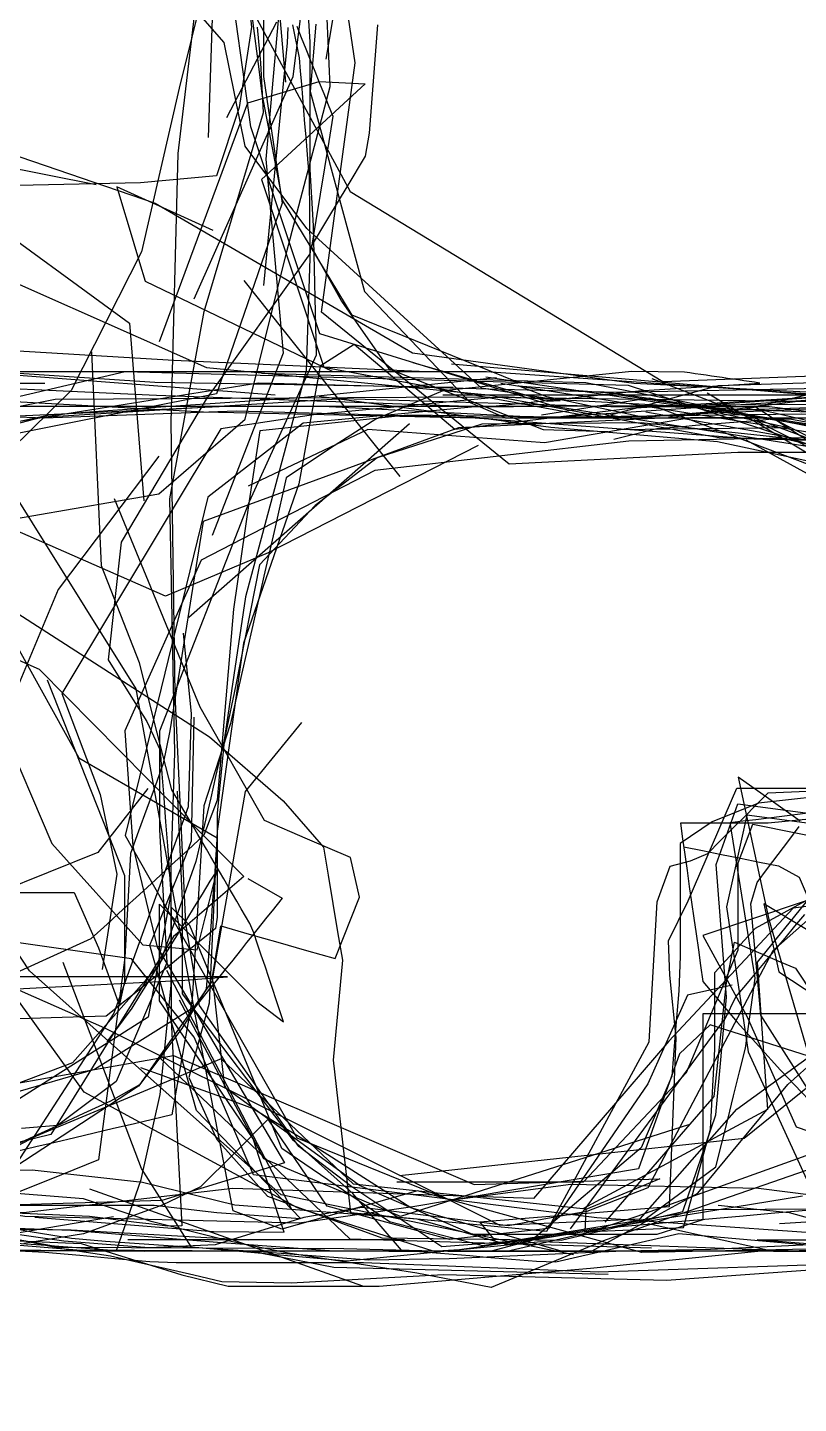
# Model space of a CAD drawing. Header units: metres. Extents: x 30 to 6769, y 117 to 5736.
# Drawn here: x 3273 to 3719, y 1744 to 2541 of the extents above; entities that cross this region are included whole.
import ezdxf

# ---------------------------------------------------------------- set-up
doc = ezdxf.new("R2010")
doc.units = ezdxf.units.M
doc.layers.add('FLOOR_0', color=1, linetype='Continuous')
doc.layers.add('FLOOR_1', color=2, linetype='Continuous')

msp = doc.modelspace()

# ---------------------------------------------------------------- linework, layer by layer
at = {"layer": 'FLOOR_0', "color": 5}
for points in [[(4145.6, 2343.77), (4122.28, 2388.98), (4097.62, 2380), (4072.96, 2371.03), (3858.05, 2318.99), (3732.52, 2332.18), (3614.09, 2329.78), (3406.39, 2335.19), (3208.21, 2303.55), (3049.4, 2230.22)], [(3693.43, 2314.12), (3788.65, 2266.03)]]:
    msp.add_lwpolyline(points, dxfattribs=at)
at = {"layer": 'FLOOR_0', "color": 7}
for points in [[(3244.53, 2355.32), (3357.33, 2348.61), (3503.87, 2341.9)], [(3155.76, 2330.6), (3374.53, 2318.49), (3532.08, 2315.06), (3693.56, 2302.85), (3862.63, 2299.33)], [(3783.01, 2289.25), (3577.83, 2321.77), (3359.92, 2321.77), (3206.43, 2321.77), (3087.1, 2244.62), (2957.56, 2189.14), (2782.75, 2165.01)], [(3164.84, 2285.07), (3280.81, 2315.52), (3455.37, 2326.35), (3610.72, 2321.77), (3702.56, 2321.77), (3781.72, 2311.61)]]:
    msp.add_lwpolyline(points, dxfattribs=at)
at = {"layer": 'FLOOR_0', "color": 6}
for points in [[(3441.57, 2327.59), (3575.83, 2309.68), (3672.46, 2301.37), (3770.92, 2280.36), (3825.03, 2265.44), (3863.48, 2257.75), (3978.58, 2262.38), (4098.76, 2354.26), (4121.95, 2349.62), (4145.13, 2344.98), (4200.71, 2341.9), (4252.23, 2338.76), (4291.92, 2332.55), (4361.67, 2288.99), (4420.67, 2262.64), (4544.63, 2172.93), (4667.85, 2152.31), (4769.77, 2139.47), (4804.27, 2132.57), (4851.56, 2127.18), (4918.53, 2172.83)], [(2724.61, 2102.47), (2852.41, 2080.21), (3034.2, 2025.91), (3183.39, 1987.13), (3182.44, 1990.52), (3176.62, 1994.89), (3170.8, 1999.26), (3164.98, 2003.62), (3159.16, 2007.99), (3153.34, 2012.36), (3147.52, 2016.73), (3141.69, 2021.1), (3135.87, 2025.46), (3061.82, 2130.44), (3068.49, 2280.86), (3329.23, 2341.9), (3620.76, 2333.99), (3795.22, 2276.79)], [(3255.88, 2341.85), (3346.37, 2335.81), (3519.18, 2332.83)], [(3642.91, 2321.77), (3792.38, 2315.98)], [(3697.88, 2319.75), (3780.04, 2300.93), (3822.9, 2279.58), (3862, 2249.16), (3905.94, 2213.59), (3954.09, 2173.44), (4020.03, 2113.51), (4087.67, 2064.26), (4114.86, 2055.19), (4142.05, 2046.12), (4169.24, 2037.05), (4271.79, 2020.54), (4304.73, 2026.54), (4337.67, 2032.53)]]:
    msp.add_lwpolyline(points, dxfattribs=at)
at = {"layer": 'FLOOR_0', "color": 3}
for points in [[(3518.29, 2346.38), (3724.21, 2328.61)], [(3546.86, 2335.19), (3762.36, 2300.94), (3823.44, 2268.66), (3867.53, 2237.78), (3935.04, 2174.93), (3945.73, 2119.68), (3912.7, 2072.2), (3853.47, 2069.32), (3825.21, 1933.83), (3833.21, 1852.35), (3838.63, 1799.55), (3838.63, 1763.81), (3836.12, 1720.03), (3826.02, 1595.49), (3829.89, 1587.74), (3833.76, 1580), (3837.64, 1572.25), (3841.51, 1564.5), (3845.38, 1556.76), (3849.25, 1549.01), (3929.92, 1537.86), (4021.02, 1587.81), (3959.71, 1687.85)], [(3777.05, 2323.75), (3525.86, 2327.01), (3288.66, 2325.77), (3160.77, 2300.45), (3031.18, 2274.35), (2874, 2231.21), (2879.23, 2215.51), (2884.46, 2199.81), (2889.69, 2184.11), (2894.93, 2168.41), (2909.72, 2139.56), (3051.78, 2033.98), (3146.61, 1959.53), (3136.51, 1960.31), (3126.41, 1961.09), (3116.31, 1961.87), (3106.21, 1962.64), (3096.11, 1963.42), (3086.01, 1964.2), (3075.91, 1964.97), (3065.81, 1965.75), (2951.51, 1966.46), (2842.22, 1981.93), (2711.72, 2024.79)], [(3228.95, 1982.09), (3296.4, 1985.64), (3363.86, 1989.2), (3388.45, 1990.97), (3370.2, 1990.97), (3351.94, 1990.97), (3333.68, 1990.97), (3315.42, 1990.97), (3297.16, 1990.97), (3278.9, 1990.97), (3260.65, 1990.97)]]:
    msp.add_lwpolyline(points, dxfattribs=at)
at = {"layer": 'FLOOR_0', "color": 2}
for points in [[(3187.35, 2341.63), (3331.42, 2341.9), (3538.58, 2341.9), (3748.6, 2327.51)], [(3387.84, 2321.77), (3221.43, 2314.04), (3038.42, 2260.21), (2852.89, 2197.65), (2702.49, 2185.81), (2577.25, 2176.17), (2440.89, 2174.5), (2327.45, 2186.08)], [(3615.63, 2328.48), (3772.47, 2304.31)], [(3635.9, 2321.89), (3817.5, 2253.2)], [(3693.8, 2321.95), (3751.14, 2285.14)], [(3630.88, 2318.65), (3727.15, 2301.57), (3791.17, 2279.95), (3843.38, 2202.23), (3838.1, 2187.43), (3832.82, 2172.64), (3827.53, 2157.84), (3822.25, 2143.04), (3816.97, 2128.25), (3811.8, 2111.73), (3811.8, 2013.95), (3806, 1967.24), (3793.05, 1999.63), (3821.73, 2061.46)], [(4031.42, 2308.35), (3868.89, 2288.91), (3668.71, 2319.28)]]:
    msp.add_lwpolyline(points, dxfattribs=at)
at = {"layer": 'FLOOR_0', "color": 1}
for points in [[(3239.55, 2341.9), (3416.09, 2328.48)], [(3634.35, 2337.92), (3708.75, 2309.29), (3897.11, 2239.51), (4109.95, 2151.46)], [(3666.41, 2329.53), (3842.8, 2223.66)], [(3688.89, 2302.26), (3813.08, 2234.06), (3908.21, 2198.37), (3997.24, 2200.8)]]:
    msp.add_lwpolyline(points, dxfattribs=at)
at = {"layer": 'FLOOR_0', "color": 4}
for points in [[(3408.19, 2340.96), (3596.23, 2335.55), (3786.02, 2298.53)], [(3703.32, 2315.35), (3835.82, 2248.26)]]:
    msp.add_lwpolyline(points, dxfattribs=at)
at = {"layer": 'FLOOR_1', "color": 5}
for points in [[(3103.62, 2505.31), (3103.21, 2632.34), (3120.11, 2679.74), (3198.78, 2681.53), (3325.77, 2677.39), (3396.43, 2662.89), (3404.08, 2643.77), (3411.72, 2624.64), (3419.37, 2605.51), (3419.25, 2561.08), (3410.73, 2465.12), (3420.71, 2352.56), (3379.7, 2246.93)], [(3495.88, 2347.1), (3573.83, 2324.78), (3581.36, 2325.24), (3535.75, 2332.26), (3434.43, 2424.83), (3398.64, 2472.57), (3386.59, 2532.59), (3352.57, 2571.63)], [(3388.15, 2489.19), (3417.02, 2544.76)], [(3118.05, 2542.59), (3130.17, 2532.66), (3142.29, 2522.74), (3154.42, 2512.81), (3166.54, 2502.89), (3239.08, 2437.65), (3331.71, 2369.89), (3339.97, 2267.01)], [(3094.67, 2233.05), (3107.32, 2375.87), (3144.26, 2424.07), (3171.39, 2438.55), (3198.52, 2453.03), (3225.65, 2467.5), (3312.47, 2450.36)], [(3380.15, 2423.63), (3324.32, 2448.99), (3327.6, 2438.04), (3330.88, 2427.09), (3334.17, 2416.15), (3337.45, 2405.2), (3340.73, 2394.25), (3449.49, 2341.93)], [(3276.94, 1851.74), (3380.44, 1843.37), (3421.34, 1843.13), (3417.73, 1853.95), (3414.13, 1864.76), (3410.53, 1875.57), (3406.92, 1886.39), (3403.32, 1897.2), (3349.05, 1977.21), (3349.09, 2033.21), (3405.56, 1976.71), (3421.01, 1964.9), (3418.86, 1971.35), (3416.7, 1977.81), (3414.55, 1984.26), (3412.4, 1990.72), (3410.25, 1997.18), (3408.1, 2003.63), (3405.95, 2010.09), (3403.8, 2016.54), (3401.47, 2021.94), (3398.96, 2026.25), (3396.45, 2030.56), (3393.94, 2034.86), (3391.43, 2039.17), (3388.92, 2043.48), (3386.4, 2047.78), (3383.89, 2052.09), (3381.38, 2056.4), (3378.87, 2060.7), (3376.36, 2065.01), (3373.85, 2069.32), (3371.34, 2073.62), (3368.83, 2077.93), (3366.32, 2082.24), (3363.81, 2086.54), (3361.29, 2090.85), (3358.78, 2095.16), (3356.27, 2099.46), (3347.7, 2132.59), (3337.58, 2173.11), (3315.46, 2229.31), (3309.95, 2353.28)], [(2916.91, 2336.48), (3064.23, 2341.9), (3180.42, 2341.9), (3324.67, 2341.9), (3448.93, 2341.9)], [(3544.45, 2338.27), (3433.15, 2326.93), (3392.72, 2324.23), (3352.85, 2321.56), (3319.09, 2319.15), (3285.33, 2316.73), (3227.73, 2304.55), (3153.82, 2289.61), (3114.13, 2292.26), (3074.45, 2294.9)], [(3749.98, 2321.77), (3678.67, 2319.42), (3629.9, 2315.24), (3573.6, 2327.31), (3556.89, 2333.64), (3614.7, 2329.2), (3665.38, 2321.58), (3700.03, 2315.06), (3678.41, 2315.06), (3656.79, 2315.06), (3572.18, 2300.66), (3469.87, 2308.33), (3400.51, 2275.48)], [(3614.04, 2308.35), (3712.63, 2309.48), (3699.32, 2312.33), (3686.02, 2315.19), (3672.71, 2318.04), (3659.4, 2320.89), (3646.1, 2323.74), (3632.79, 2326.6), (3570.46, 2316.57)], [(3493.92, 2311.7), (3366.15, 2199.27)], [(3115.93, 2019.83), (3238.74, 2039.96), (3299.71, 2039.96), (3313.8, 2007.79), (3325.97, 1974.3), (3328.93, 1988.41), (3328.93, 2017.84), (3328.93, 2049.52), (3284.15, 2162.98)], [(3342.27, 2100.24), (3313.43, 2063.15), (3255.55, 2039.96), (3176.83, 2054.23), (3087.7, 2147)], [(3486.59, 1872.21), (3594.72, 1872.21), (3654.56, 1935.57), (3684.38, 2006.72), (3684.38, 2031.94), (3684.38, 2057.17), (3692.89, 2079.5), (3768.55, 2064.27), (3782.21, 2030.11), (3822.03, 1985.39), (3958.29, 1924.83), (4077.6, 1890.2)], [(3772.81, 2066.52), (3704.5, 2006.07), (3632.14, 1868.68), (3596.66, 1855.03), (3573.92, 1850.9), (3551.17, 1846.76), (3466.37, 1857.25), (3432.82, 1851.54), (3407.05, 1843.61), (3381.29, 1835.68), (3343.04, 1833.96), (3293.69, 1837.76), (3213.93, 1849.14), (3142.44, 1856.84), (3073.39, 1862.46), (2975.48, 1861.01), (2830.69, 1855.56), (2713.07, 1851.04)], [(3753.22, 2045.02), (3663.85, 2014.98), (3676.59, 1991.61), (3689.34, 1968.23), (3718.07, 1904.03), (3811.16, 1872.21)], [(3198.36, 1851.22), (3291.86, 1834.28), (3455.84, 1833.5), (3516.19, 1831.95), (3599.42, 1831.95), (3661.12, 1865.74), (3713.22, 1928.57), (3828.21, 2031.44)], [(3587.19, 1845.03), (3677.02, 1967.02), (3683.11, 1979.39), (3688.8, 1986.22), (3694.5, 1993.06), (3700.19, 1999.89), (3705.88, 2006.72), (3711.57, 2013.55), (3717.26, 2020.39), (3722.95, 2027.22)], [(3353.17, 1994.91), (3425.38, 1856.82)], [(3680.95, 1986.28), (3654.98, 1980.48), (3651.71, 1973.13), (3648.45, 1965.79), (3645.19, 1958.44), (3641.92, 1951.1), (3638.66, 1943.75), (3635.4, 1936.4), (3632.13, 1929.06), (3574.49, 1845.08), (3517.13, 1838.71), (3446.28, 1858.16), (3412.11, 1908.46), (3392.52, 1888.85), (3372.92, 1869.25), (3350.69, 1858.78), (3327.83, 1850.46), (3304.98, 1842.14), (3270.54, 1836.4)]]:
    msp.add_lwpolyline(points, dxfattribs=at)
at = {"layer": 'FLOOR_1', "color": 2}
for points in [[(2751.2, 2341.9), (2961.72, 2328.48), (3189.93, 2358.17), (3248.47, 2475.98), (3236.32, 2624.81), (3264.77, 2649.2), (3375.99, 2675.72), (3390.17, 2667.7), (3391.11, 2657.43), (3392.04, 2647.17), (3392.97, 2636.9), (3393.9, 2626.64), (3394.84, 2616.38), (3395.77, 2606.11), (3402.46, 2541.63), (3395.3, 2495.01), (3382.13, 2455.31), (3338.06, 2451.3), (3240.07, 2449.25), (3077.95, 2407.01)], [(3381.91, 2616.42), (3377.37, 2477.55)], [(3423.55, 2541.43), (3423, 2532.55), (3409.41, 2391.82)], [(3132.2, 2335.19), (3282.68, 2335.19)], [(3803.13, 2335.19), (3644.06, 2315.06), (3522.27, 2309.37), (3374.3, 2255.06), (3355.05, 2133.57), (3351.24, 2114.74), (3346.49, 2101.68), (3341.75, 2088.62), (3337, 2075.56), (3332.25, 2062.51), (3328.93, 2002.34), (3313.77, 1884.93), (3285.07, 1873.44), (3256.36, 1861.95)], [(3513.33, 2328.48), (3727.98, 2328.48), (3763.93, 2328.48), (3799.87, 2328.48), (4003.34, 2315.06), (4179.66, 2301.64), (4317.11, 2310.36), (4487.25, 2311.89)], [(3348.76, 2292.88), (3290.28, 2215.6), (3257.54, 2136.68), (3286.74, 2068.43), (3339.36, 2009.64), (3370.94, 2006.76), (3373.24, 2015.98), (3375.54, 2025.2), (3377.85, 2034.41), (3380.15, 2043.63), (3382.46, 2052.85), (3378.31, 2046.43), (3373.79, 2039.07), (3369.26, 2031.71), (3364.73, 2024.35), (3360.2, 2016.99), (3355.68, 2009.62), (3351.15, 2002.26), (3346.62, 1994.9), (3342.09, 1987.54), (3337.56, 1980.18), (3333.04, 1972.82), (3318.52, 1953.41)], [(3588.92, 1829.92), (3419.6, 1864.63), (3273.67, 1994.6), (3194.22, 2115.21), (3067.69, 2282.24)], [(3362.86, 2190.3), (3365.2, 2166.95), (3367.53, 2143.59), (3365.76, 2089.59), (3322.65, 1969.93), (3241.96, 1845.58), (3080.8, 1831.97), (3081.94, 1844.57), (3083.08, 1857.16), (3084.23, 1869.75), (3085.37, 1882.35), (3086.52, 1894.94), (3078.41, 1909.55), (3013.92, 1936.43), (3000.85, 1933.13), (2993.94, 1926.22), (2987.04, 1919.31), (2980.13, 1912.4), (2973.22, 1905.49), (2966.31, 1898.57), (2959.4, 1891.66), (2952.49, 1884.75), (2923.56, 1878.92), (2780.44, 1858.79)], [(3753.34, 1881.2), (3697.54, 1968.91), (3695.58, 1990.43), (3693.63, 2011.95), (3691.67, 2033.46), (3695.35, 2045.65), (3701.47, 2053.81), (3707.58, 2061.96), (3713.7, 2070.12), (3719.81, 2078.28)], [(3244.71, 1925.61), (3357.13, 1945.43), (3377.02, 1936.9), (3396.91, 1928.37), (3416.81, 1919.84), (3436.7, 1911.31), (3531.51, 1870.66), (3639, 1873.98), (3596.19, 1856.13), (3595.48, 1843.28), (3652.78, 1845.77), (3668.3, 1902.71), (3670.97, 1949.19), (3670.97, 1993.5), (3694.48, 2019.24), (3727.65, 2037.34)], [(3784.72, 1838.58), (3602.46, 1851.33), (3403.6, 1876.23), (3369.24, 1956), (3332.8, 2001.57), (3197.76, 2020.56), (3079.82, 1993.26), (3049.34, 1976.93), (3052.02, 1964.87), (3054.69, 1952.81), (3057.37, 1940.75), (3060.05, 1928.69), (3140.34, 1854.17), (3189.12, 1819.24), (3168.36, 1821.84), (3147.6, 1824.43), (3126.84, 1827.03), (3106.07, 1829.63), (3072.99, 1830.74), (2911.68, 1831.2), (2844.55, 1867.07), (2736.73, 1865.33)], [(3581.89, 1831.95), (3494.79, 1857.15), (3437.55, 1893.7), (3403.02, 1914.79), (3390.07, 1919.51), (3377.11, 1924.22), (3364.16, 1928.93), (3351.21, 1933.64), (3338.26, 1938.36)], [(3762.18, 1892.1), (3607.25, 1838.32), (3541.36, 1810.91), (3498.25, 1819.31), (3483.34, 1821.6), (3468.42, 1823.9), (3453.51, 1826.2), (3438.59, 1828.49), (3423.68, 1830.79), (3391.31, 1837.47), (3344.25, 1849.21), (3305.02, 1862.29), (3229.71, 1868.41), (3091.81, 1858.79), (3033.6, 1858.79), (2960.69, 1854.92), (2854.53, 1843.44), (2729.7, 1838.66)], [(3672.77, 1858.79), (3713.87, 1854.4), (3733.51, 1849.04)]]:
    msp.add_lwpolyline(points, dxfattribs=at)
at = {"layer": 'FLOOR_1', "color": 3}
for points in [[(3445.73, 2523.01), (3465.13, 2638.42), (3457.94, 2665.79), (3442.08, 2668.23), (3426.22, 2670.67), (3410.36, 2673.11), (3394.5, 2675.55), (3359.75, 2675.48), (3270.2, 2672.96), (3196.48, 2674.26), (3153.98, 2662.92), (3111.48, 2651.58), (3102.8, 2592.66), (3098.51, 2536.31), (3094.77, 2484.01), (3061.98, 2378.27), (2984, 2332.78), (2900.26, 2321.77), (2834.03, 2321.77), (2771.97, 2321.66)], [(3428.62, 2542.11), (3431.23, 2535.6), (3433.83, 2529.08), (3436.43, 2522.57), (3439.04, 2516.06), (3441.64, 2509.55), (3444.25, 2503.03), (3446.85, 2496.52), (3449.45, 2490.01), (3447.29, 2475.36), (3444.74, 2460.04), (3442.19, 2444.73), (3439.64, 2429.41), (3437.09, 2414.1), (3454.56, 2382.81), (3482.04, 2343.53), (3571.48, 2308.35), (3608.81, 2307.26)], [(3750.62, 2328.48), (3622.02, 2320.58), (3520.19, 2308.37), (3461.93, 2357.59), (3442.23, 2345.05), (3429.88, 2276.9), (3397.77, 2184.41), (3382.59, 2075.43), (3377.9, 1975.79), (3366.18, 1932.79), (3382.41, 1896.73), (3411.59, 1863.89), (3477.99, 1839.74), (3581.85, 1838.5), (3652.31, 1855.01), (3671.39, 1911.04), (3677.67, 1979.36), (3671.74, 2056.22), (3684.15, 2091.42), (3737.85, 2084.28)], [(3197.47, 2335.19), (3347.29, 2328.23), (3538.78, 2321.45), (3626.73, 2330.74), (3697.01, 2335.3), (3693.89, 2335.75), (3690.77, 2336.19), (3687.65, 2336.64), (3684.53, 2337.08), (3681.41, 2337.53), (3678.29, 2337.97), (3675.17, 2338.42), (3672.05, 2338.87), (3668.93, 2339.31), (3665.81, 2339.76), (3662.69, 2340.2), (3659.57, 2340.65), (3656.45, 2341.1), (3653.33, 2341.54), (3622.74, 2341.9), (3513.22, 2330.85), (3474.53, 2314.43), (3448.11, 2297.61), (3422.55, 2280.29), (3416.08, 2251.82), (3409.61, 2223.35), (3403.15, 2194.88), (3396.68, 2166.41), (3390.21, 2137.94), (3374.71, 2090.13), (3367.94, 1978.17), (3356.3, 1911.02), (3345.04, 1908.37), (3333.77, 1905.71), (3322.51, 1903.06), (3311.24, 1900.41), (3299.97, 1897.76), (3288.71, 1895.1), (3277.44, 1892.45), (3266.18, 1889.8)], [(3057.55, 2323.83), (3282.27, 2315.06), (3393.53, 2319.26), (3541.84, 2315.06), (3721.11, 2317.39), (3901.23, 2316.07), (4051.56, 2310.54), (4260.33, 2308.35), (4399.15, 2288.22), (4522.46, 2300.17), (4643.24, 2294.93), (4741.8, 2308.35), (4901.79, 2315.06), (5119.23, 2288.33), (5173.6, 2255.78), (5244.48, 2195.35)], [(3612.35, 2302.83), (3637.36, 2308.9), (3644.78, 2309.52), (3652.2, 2310.14), (3659.63, 2310.76), (3667.05, 2311.38), (3674.47, 2312), (3681.89, 2312.61), (3689.31, 2313.23), (3696.74, 2313.85), (3704.16, 2314.47), (3714.43, 2314.47), (3777.97, 2302.91)], [(3734.86, 1969.65), (3699.35, 1969.65), (3663.85, 1969.65), (3663.85, 1952.59), (3663.85, 1935.53), (3663.85, 1918.47), (3663.85, 1901.41), (3663.85, 1884.35), (3663.85, 1867.29), (3663.85, 1850.23), (3637.22, 1841.7), (3583.97, 1841.7), (3530.72, 1841.7), (3465.04, 1870.14), (3386.93, 1927), (3379.83, 1990.97), (3384.57, 2020.59), (3401.13, 2015.85), (3417.7, 2011.11), (3434.27, 2006.37), (3450.84, 2001.64), (3465.04, 2037.18), (3459.71, 2060.28), (3434.86, 2070.94), (3410.01, 2081.6), (3372.73, 2147.35), (3323.03, 2268.19)], [(3746.93, 2063.16), (3695.49, 1999.49), (3701.39, 1914.11), (3594.42, 1856.6), (3461.53, 1870.87), (3384.77, 1943.56), (3339.74, 1924.58), (3277.62, 1898.68), (3221.2, 1869.18), (3185.14, 1840.32), (3128.29, 1835.82), (3069.65, 1837.02), (3018.32, 1833.6), (2949.05, 1831.95), (2858.81, 1831.95), (2746.19, 1819.88)], [(3804.47, 1856.69), (3665.36, 1855.99), (3536.17, 1835.08), (3482.37, 1849.13), (3420.01, 1891.57), (3366.64, 2020.9), (3355.76, 2031.43), (3355.76, 2021.59), (3355.76, 2011.76), (3355.76, 2001.93), (3355.76, 1965.52), (3362.13, 1846.71), (3353.71, 1846.47), (3344.72, 1847.59), (3335.74, 1848.71), (3326.76, 1849.84), (3317.77, 1850.96), (3308.48, 1852.11), (3217.94, 1856.14)], [(3718.56, 1831.95), (3569.97, 1837.51), (3457.71, 1826.25), (3367.61, 1834.41), (3338.68, 1879.9), (3293.29, 1999.34)], [(3655.54, 1905.27), (3488.65, 1852.08), (3409.57, 1885.53), (3360.72, 1977.52)], [(3609.05, 1818.53), (3450.02, 1822.48), (3401.48, 1831.95), (3301.22, 1832.58), (3093.44, 1849.71)]]:
    msp.add_lwpolyline(points, dxfattribs=at)
at = {"layer": 'FLOOR_1', "color": 4}
for points in [[(3422.38, 2509.68), (3408.76, 2665.27)], [(3382.59, 2595.1), (3360.46, 2506.3), (3338.71, 2411.32), (3297.83, 2330.99), (3215.78, 2250.4)], [(3176.85, 2241.25), (3348.78, 2271.09), (3398.81, 2314.33), (3422.82, 2411.59), (3447.99, 2507.16), (3446.3, 2546.53)], [(3475.43, 2542.98), (3474.46, 2530.42), (3473.5, 2517.85), (3472.53, 2505.29), (3471.56, 2492.72), (3470.6, 2480.16), (3468.25, 2466.86), (3457.61, 2449.1), (3446.96, 2431.35), (3436.32, 2413.6), (3434.14, 2342.34), (3398.84, 2211.35), (3386.85, 2129.62), (3382.59, 2085.97), (3382.59, 2078.43), (3382.59, 2070.89), (3382.59, 2063.35), (3382.59, 2055.81), (3382.59, 2048.27), (3382.59, 2040.73), (3382.59, 2033.19), (3382.59, 2025.65), (3381.56, 2019), (3377.03, 2015.38), (3372.51, 2011.76), (3367.99, 2008.14), (3363.46, 2004.52), (3358.94, 2000.9), (3354.41, 1997.27), (3349.89, 1993.65), (3345.36, 1990.03), (3340.84, 1986.41), (3336.31, 1982.79), (3331.79, 1979.17), (3327.26, 1975.54), (3322.74, 1971.92), (3318.21, 1968.3), (3248.11, 1966.15)], [(3439.61, 2543.36), (3436.35, 2504.33), (3467.8, 2388.38), (3529.17, 2324.05), (3549.68, 2315.06), (3557.42, 2315.06), (3565.16, 2315.06), (3572.91, 2315.06), (3580.65, 2315.06), (3588.4, 2315.06), (3596.14, 2315.06), (3603.89, 2315.06), (3625.56, 2315.06), (3725, 2315.06)], [(3349.15, 2359.32), (3400.27, 2497.71), (3441.66, 2510.02), (3468.31, 2508.81), (3408.13, 2453.23), (3444.35, 2344.5), (3603.83, 2315.07), (3626.96, 2321.35), (3650.02, 2327.64), (3673.08, 2333.94), (3783.96, 2337.3), (3853.64, 2316.59), (3829.13, 2323.95), (3804.62, 2331.31), (3720.72, 2325.05), (3573.2, 2315.06), (3447.41, 2321.45)], [(2740.68, 2311.75), (2861.53, 2331.53), (3018.11, 2361.25), (3124.04, 2502.39), (3163.62, 2495.19), (3211.61, 2485.78), (3346.52, 2439.53), (3495.76, 2352.8), (3623.96, 2335.19), (3743.1, 2329.17)], [(3839.79, 2355.46), (3687.88, 2319.73), (3547.68, 2327.34), (3438.36, 2316.93), (3384.68, 2308.67), (3292.43, 2155.23), (3314.69, 2096.84), (3324.38, 2050.57), (3315.89, 1995.35)], [(3748.32, 2322.98), (3529.89, 2321.3), (3432.35, 2312.03), (3377.16, 2269.09), (3329.14, 2073.05), (3428.62, 1897.65), (3517.61, 1861.59), (3587.49, 1870.91), (3696.16, 1868.51), (3774.07, 1858.79)], [(3533.69, 2299.02), (3411.99, 2236.86), (3352.61, 2211.81), (3265.09, 2250.14)], [(3748.6, 2097.55), (3696.26, 2091.68), (3669.31, 2080.89), (3650.85, 2068.34), (3650.85, 2051.95), (3650.85, 2035.57), (3650.85, 2019.18), (3650.85, 2002.79), (3650.02, 1983.02), (3647.95, 1958.24), (3645.89, 1933.45), (3628.17, 1891.93), (3564.73, 1838.16), (3541.33, 1831.95), (3528.35, 1831.95), (3515.36, 1831.95), (3502.37, 1831.95), (3489.34, 1832.59), (3475.24, 1849.05), (3461.13, 1865.52), (3426.69, 1896.15), (3362.47, 1981.14), (3362.47, 1994.7), (3362.47, 2008.26), (3362.47, 2021.81), (3362.47, 2035.37), (3359.58, 2098.69)], [(3851.89, 2047.71), (3716.37, 2030.86), (3644.14, 1953.75), (3565.78, 1862.61), (3391.56, 1868.43), (3270.36, 1854.28), (3189.37, 1855.82), (3141.68, 1858.79), (3127.54, 1858.79), (3113.39, 1858.79), (3099.25, 1858.79), (3085.11, 1858.79), (3070.96, 1858.79), (2974.77, 1885.26), (2826.01, 1976.95), (2698.79, 2074.04)], [(4148.44, 1884.9), (3962.81, 1838.66), (3786.65, 1831.95), (3618.96, 1831.95), (3507.74, 1831.95), (3428.98, 1857.07), (3305.41, 1924.23), (3194.8, 2077.99)], [(3652.85, 2066.39), (3663.82, 2064.2), (3674.79, 2062), (3685.75, 2059.81), (3696.72, 2057.61), (3707.69, 2055.42), (3719.84, 2048.88), (3748.17, 1982.73), (3807.7, 1873.65), (3852.34, 1823.97), (3924.2, 1811.18), (3945.76, 1808.49), (3967.32, 1805.79), (3962.67, 1815.2), (3949.19, 1828.69), (3935.7, 1842.18), (3933.04, 1853.89), (3960.17, 1860.67), (3987.3, 1867.46), (4056.96, 1897.56)], [(3488.22, 1875.98), (3687.9, 1897.45), (3772.95, 1966.21)], [(3634.27, 1833.76), (3459.54, 1839.04), (3348.81, 1944.52)], [(3154.57, 1914.74), (3150.77, 1859.06), (3158.74, 1837.75), (3185.33, 1835.54), (3211.92, 1833.32), (3322.45, 1852.06)], [(3632.22, 1848.01), (3704.86, 1831.95), (3748.79, 1831.95), (3766.58, 1836.54), (3769.29, 1843.79), (3772.01, 1851.03), (3774.72, 1858.27), (3777.44, 1865.51), (3780.15, 1872.76), (3782.87, 1880), (3747.22, 1919.21)], [(3721.68, 1863.86), (3550.17, 1835.81), (3498.35, 1850.62), (3392.83, 1858.79), (3339.16, 1871.82), (3275.25, 1878.92), (3180.58, 1878.29), (3041.02, 1878.87), (2961.7, 1884.61), (2882.69, 1872.21), (2835.46, 1872.21), (2753.07, 1884.25)], [(3764.75, 1825.24), (3603.52, 1819.8), (3467.25, 1825.24), (3453.18, 1825.24), (3439.11, 1825.24), (3425.28, 1825.24), (3411.96, 1825.24), (3398.64, 1825.24), (3385.32, 1825.24), (3372, 1825.24), (3358.68, 1825.24), (3343.44, 1825.75), (3323.2, 1827.59), (3302.96, 1829.43), (3282.72, 1831.27), (3267.77, 1831.95)]]:
    msp.add_lwpolyline(points, dxfattribs=at)
at = {"layer": 'FLOOR_1', "color": 7}
for points in [[(3369.17, 2384), (3426.63, 2512.96), (3436.24, 2589.29)], [(3578.46, 2321.77), (3442.08, 2363.83), (3401.93, 2483.89), (3388.77, 2579.37)], [(3726.06, 1855.87), (3705.59, 1854.01), (3685.12, 1852.15), (3600.65, 1844.87), (3555.25, 1837.88), (3512.77, 1834.58), (3486.71, 1851.97), (3460.64, 1869.35), (3429.92, 1892.66), (3372.28, 1974.36), (3364.37, 2021.84), (3358.14, 2154.69), (3355.76, 2312.67), (3359.85, 2468.41), (3370.69, 2559.65)], [(3538.12, 2338.91), (3653.05, 2321.92), (3691.22, 2324.46), (3729.39, 2327.01)], [(3770.58, 2288.66), (3707.91, 2303.76), (3628.12, 2312.29), (3535.81, 2311.37), (3475.15, 2291.84), (3439.33, 2264.28), (3407.13, 2229.81), (3393.24, 2160.37), (3387.26, 2131.8), (3384.43, 2119.5), (3381.59, 2107.2), (3378.75, 2094.9), (3375.91, 2082.59), (3373.08, 2070.29), (3370.24, 2057.99), (3349.14, 1998.26), (3298.62, 1941.28), (3155.18, 1886.85)], [(3119.85, 2240.18), (3279.41, 2169.33), (3373.27, 2074.41), (3397.95, 2049.3), (3391.18, 2043.49), (3384.4, 2037.68), (3377.63, 2031.87), (3370.85, 2026.06), (3364.07, 2020.25), (3357.3, 2014.43), (3286.21, 1899.67), (3198.16, 1878.17)], [(3264.6, 2186.09), (3302.26, 2118.03), (3382.45, 2071.64), (3381.76, 2061.89), (3381.06, 2052.15), (3380.37, 2042.4), (3379.67, 2032.66), (3378.97, 2022.92), (3378.28, 2013.17), (3377.58, 2003.43), (3376.89, 1993.68), (3376.19, 1983.94), (3362.03, 1961.1), (3336.94, 1927.62), (3259.67, 1877.03)], [(3187.71, 1858.79), (3276.32, 1858.79), (3293.76, 1858.79), (3311.2, 1858.79), (3328.64, 1858.79), (3346.09, 1858.79), (3382.35, 1854.36), (3430.73, 1850.88), (3370.54, 1913.51), (3343.51, 2009.33), (3346.97, 2017.98), (3350.43, 2026.63), (3353.89, 2035.28), (3357.35, 2043.93), (3360.81, 2052.59), (3364.27, 2061.24), (3367.73, 2069.89), (3369.17, 2141.65)], [(3720.3, 2081.38), (3702.27, 2094.27), (3684.44, 2106.74), (3693.28, 2065.47), (3702.12, 2024.2), (3733.15, 1918.81)], [(3751.3, 2084.9), (3701.79, 2080.21), (3676.44, 2080.21), (3651.08, 2080.21), (3652.15, 2071.11), (3653.46, 2061.91), (3654.77, 2052.71), (3656.09, 2043.52), (3657.4, 2034.32), (3658.71, 2025.13), (3660.02, 2015.93), (3661.34, 2006.74), (3662.65, 1997.54), (3663.96, 1988.35), (3683.8, 1964.77), (3709.01, 1937.02), (3737.78, 1906.73)], [(3607.41, 1848.78), (3670.51, 1921.68), (3677.67, 1987.76), (3682.29, 2011.13), (3691.11, 2007.36), (3699.92, 2003.58), (3708.73, 1999.8), (3717.54, 1996.02), (3739.36, 1963.49)], [(3491.13, 1838.66), (3330.77, 1838.66)], [(3240.14, 1833.09), (3340.15, 1831.95)]]:
    msp.add_lwpolyline(points, dxfattribs=at)
at = {"layer": 'FLOOR_1', "color": 1}
for points in [[(3381.07, 2591.67), (3459.64, 2446.37), (3640.67, 2336.23), (3861.26, 2344.56)], [(3433.82, 2569.84), (3436.24, 2533.05), (3436.24, 2518.27), (3436.24, 2503.49), (3436.24, 2488.71), (3436.24, 2473.93), (3436.24, 2459.15), (3438.14, 2426.37), (3439.8, 2351.42), (3400.98, 2266.36), (3349.05, 2133.38), (3349.05, 2076.53), (3353.4, 1999.17), (3324.05, 1930.46), (3290.08, 1904.83), (3269.14, 1903.22)], [(3409.41, 2555.49), (3409.41, 2541.31), (3409.41, 2527.14), (3409.41, 2512.97), (3420.19, 2439.53), (3382.1, 2329.09), (3191.87, 2291.21), (2985.23, 2299.37), (2806.73, 2315.06)], [(3114.34, 2551.19), (3118.96, 2538.27), (3123.57, 2525.35), (3128.18, 2512.43), (3132.79, 2499.51), (3137.41, 2486.59), (3152.89, 2466.7), (3219.52, 2413.93), (3376.25, 2344.21), (3539.59, 2328.48), (3617.22, 2313.86), (3645.29, 2308.75), (3673.36, 2303.64), (3774.47, 2301.64)], [(3764.45, 1833.92), (3628.6, 1831.31), (3498.69, 1867.06), (3419.98, 1844.76), (3391.8, 1855.33), (3370.11, 1967.2), (3335.64, 2158.06), (3245.81, 2301.59), (3140.34, 2463.48), (3070.59, 2528.89), (3062.38, 2542.58)], [(3239.51, 1838.46), (3280.52, 1835.68), (3324.19, 1832.32), (3338.55, 1873.66), (3349.46, 1922.83), (3355.76, 1986.11), (3355.76, 1997.49), (3355.76, 2008.86), (3355.76, 2020.23), (3355.76, 2031.6), (3355.76, 2042.97), (3355.76, 2054.35), (3357.9, 2120.91), (3355.14, 2268.24), (3375.04, 2376.78), (3409.41, 2492.08), (3407.78, 2520.94), (3405.9, 2541.6)], [(3397.88, 2394.68), (3488.38, 2281.1)], [(3431.47, 2138.5), (3398.81, 2098.56), (3379.39, 1988.42), (3337.45, 1928.47), (3320.67, 1918.97), (3305.02, 1911.75), (3289.38, 1904.52), (3273.73, 1897.3), (3258.08, 1890.07)], [(2747.34, 2107.05), (2822.76, 2107.05), (2851.75, 2104.68), (2865.2, 2099.08), (2878.65, 2093.47), (2892.1, 2087.86), (2905.56, 2082.25), (2919.01, 2076.65), (2987.46, 2058.27), (3142.4, 2038.64), (3317.28, 1961.47), (3546.32, 1847.14), (3627.58, 1850.81), (3683.7, 1914.28), (3740.68, 1955.66)], [(3543.58, 1838.21), (3534.79, 1849.11), (3644.62, 1857.84), (3648.54, 1955.62), (3644.91, 1992.01), (3643.98, 2011.84), (3655.46, 2035.17), (3683.61, 2100.34), (3711.78, 2100.34), (3739.96, 2100.34)], [(3773.62, 2073.5), (3689.5, 2084.77), (3677.67, 2031.59), (3690.27, 1947.6), (3725.25, 1871.26)], [(3846.69, 1944.66), (3699.27, 2033.31), (3708.02, 1993.91), (3852.41, 1898.83)], [(3756.5, 1899.05), (3625.63, 1852.05), (3600.96, 1843.99), (3589.8, 1842.4), (3578.65, 1840.8), (3567.49, 1839.21), (3556.33, 1837.61), (3545.18, 1836.02), (3534.02, 1834.42), (3522.86, 1832.83), (3509.99, 1831.95), (3495.01, 1831.95), (3480.02, 1831.95), (3465.04, 1831.95), (3450.06, 1831.95), (3380.15, 1837.3), (3297.72, 1844.06), (3260.62, 1845.37)], [(3466.89, 1811.74), (3308.81, 1867.97)], [(4625.12, 1859.09), (4396.11, 1863.86), (4201.25, 1859.24), (3947.96, 1862.92), (3708.41, 1847.86)], [(3774.36, 1824.48), (3642.82, 1815.08), (3513.57, 1818.36), (3425.31, 1813.45), (3385.22, 1814.31), (3369.08, 1818.04), (3352.95, 1821.76), (3336.81, 1825.49), (3320.67, 1829.21), (3292.46, 1833.44), (3220.1, 1848.18)], [(3726.03, 1835.67), (3697.19, 1834.36), (3668.36, 1833.05), (3617.97, 1831.95), (3516.97, 1827.5), (3470.33, 1826.75), (3439.81, 1829.09), (3409.28, 1831.44), (3365.41, 1834.44), (3317.88, 1837.61), (3298.11, 1839.33), (3292.14, 1840.32), (3286.16, 1841.32), (3280.18, 1842.32), (3274.2, 1843.31), (3268.23, 1844.31)], [(3839.22, 1827.26), (3695.37, 1838.66), (3751.26, 1838.66)]]:
    msp.add_lwpolyline(points, dxfattribs=at)
at = {"layer": 'FLOOR_1', "color": 6}
for points in [[(3555.52, 2336.21), (3460.81, 2374.71), (3420.41, 2441.21), (3408.58, 2502.91), (3406.21, 2521.85), (3403.84, 2540.79), (3401.48, 2559.73)], [(3750.06, 2294.93), (3684.31, 2294.93), (3551.8, 2288.22), (3442.94, 2376.37), (3462.4, 2520.97), (3460.17, 2536.62), (3457.93, 2552.28)], [(3426.25, 2542.91), (3430.03, 2523.78), (3430.67, 2516.15), (3431.3, 2508.52), (3431.94, 2500.89), (3432.57, 2493.26), (3433.21, 2485.62), (3433.84, 2477.99), (3434.48, 2470.36), (3435.12, 2462.73), (3435.75, 2455.09), (3436.24, 2410.17), (3376.04, 2325.89), (3326.82, 2243.04), (3319.35, 2174.74), (3330.5, 2156.88), (3341.66, 2139.02), (3349.41, 2122.51), (3350.48, 2108.65), (3351.54, 2094.79), (3352.61, 2080.93), (3353.67, 2067.07), (3354.74, 2053.22), (3355.62, 2039.19), (3352.37, 2021.29), (3349.12, 2003.39), (3345.86, 1985.49), (3342.61, 1967.6), (3268.11, 1920.5)], [(3759.24, 2321.77), (3609.62, 2315.06), (3492.69, 2316.56), (3407.23, 2307.59), (3400.98, 2266.92), (3391.95, 2204.14), (3382.59, 2093.38), (3374.84, 2073.11), (3365.49, 2064.53), (3356.13, 2055.95), (3346.78, 2047.38), (3337.43, 2038.8), (3328.07, 2030.22), (3318.72, 2021.64), (3309.37, 2013.06), (3268.22, 1994.3)], [(3753.36, 2304), (3621.03, 2301.64), (3473.89, 2284.61), (3373.19, 2232.56), (3328.95, 2133.61), (3331.34, 2100.24), (3333.72, 2066.88), (3347.81, 2008.31), (3421.48, 1883.15), (3350.54, 1861.31), (3261.53, 1858.79), (3250.05, 1858.79), (3238.56, 1858.79), (3227.08, 1858.79), (3215.6, 1858.79), (3204.11, 1858.79), (3188.77, 1858.79), (3156.95, 1858.79), (3125.12, 1858.79), (3013.89, 1838.69), (2859.93, 1851.66), (2717.48, 1848.38)], [(3214.3, 2235.43), (3378.11, 2130.17), (3420.84, 2093.16), (3444.15, 2066.29), (3446.87, 2049.91), (3449.6, 2033.53), (3452.33, 2017.16), (3455.06, 2000.78), (3449.67, 1942.82), (3459.8, 1854.4), (3573.58, 1843.6), (3632.77, 1953.33), (3637.43, 2034.54), (3645.02, 2055.27), (3656.78, 2058.21), (3666.81, 2062.64), (3673.82, 2069.65), (3680.82, 2076.66), (3687.83, 2083.67), (3694.83, 2090.68), (3701.84, 2097.68), (3764.53, 2100.34)], [(3550.33, 1831.95), (3630.53, 1850.6), (3671.44, 1880.83), (3674.89, 1894.61), (3678.33, 1908.39), (3681.77, 1922.16), (3685.21, 1935.94), (3688.66, 1949.72), (3694.17, 1990.32), (3679.71, 2080.47), (3687.21, 2081.41), (3694.72, 2082.35), (3702.23, 2083.29), (3709.74, 2084.22), (3717.25, 2085.16), (3724.75, 2086.1)], [(4041.76, 1814.7), (3938.51, 1837.89), (3782.82, 1926.7), (3668.28, 1963.22), (3650.48, 1946.34), (3642.55, 1924.12), (3634.62, 1901.9), (3626.69, 1879.68), (3495.91, 1857.73), (3429.96, 1848.31), (3271.09, 1852.08), (3144.97, 1872.28), (2980.66, 1953.61), (2818.43, 2028.91), (2675.32, 2049.11)], [(3400.21, 2048.04), (3420.24, 2036.72), (3417.29, 2033.03), (3414.34, 2029.34), (3411.38, 2025.65), (3408.43, 2021.96), (3405.48, 2018.26), (3402.53, 2014.57), (3399.58, 2010.88), (3396.63, 2007.19), (3393.67, 2003.5), (3390.72, 1999.81), (3387.77, 1996.11), (3384.82, 1992.42), (3381.87, 1988.73), (3378.91, 1985.04), (3375.96, 1981.35), (3373.01, 1977.66), (3370.06, 1973.96), (3311.37, 1937.27), (3263.64, 1923.42)], [(3227.83, 1845.37), (3297.91, 1844.45), (3400.44, 1838.66)], [(3762.34, 1832.29), (3649.98, 1842.07), (3578.75, 1825.63), (3567.62, 1826.03), (3557.93, 1826.84), (3548.24, 1827.64), (3538.56, 1828.45), (3528.87, 1829.26), (3519.18, 1830.07), (3509.49, 1830.88), (3499.81, 1831.68), (3464.14, 1831.95), (3415.58, 1831.95), (3361.92, 1831.95), (3304.82, 1831.95), (3193.08, 1832.38)], [(3240.06, 1839.15), (3303.62, 1836.51), (3361.94, 1818.27), (3388.86, 1811.82), (3398.58, 1811.82), (3408.29, 1811.82), (3418.01, 1811.82), (3427.72, 1811.82), (3437.44, 1811.82), (3447.15, 1811.82), (3456.87, 1811.82), (3466.58, 1811.82), (3476.3, 1811.82), (3598.8, 1822.09), (3695.73, 1831.95), (3791.75, 1833.64)]]:
    msp.add_lwpolyline(points, dxfattribs=at)

doc.saveas('drawing.dxf')
